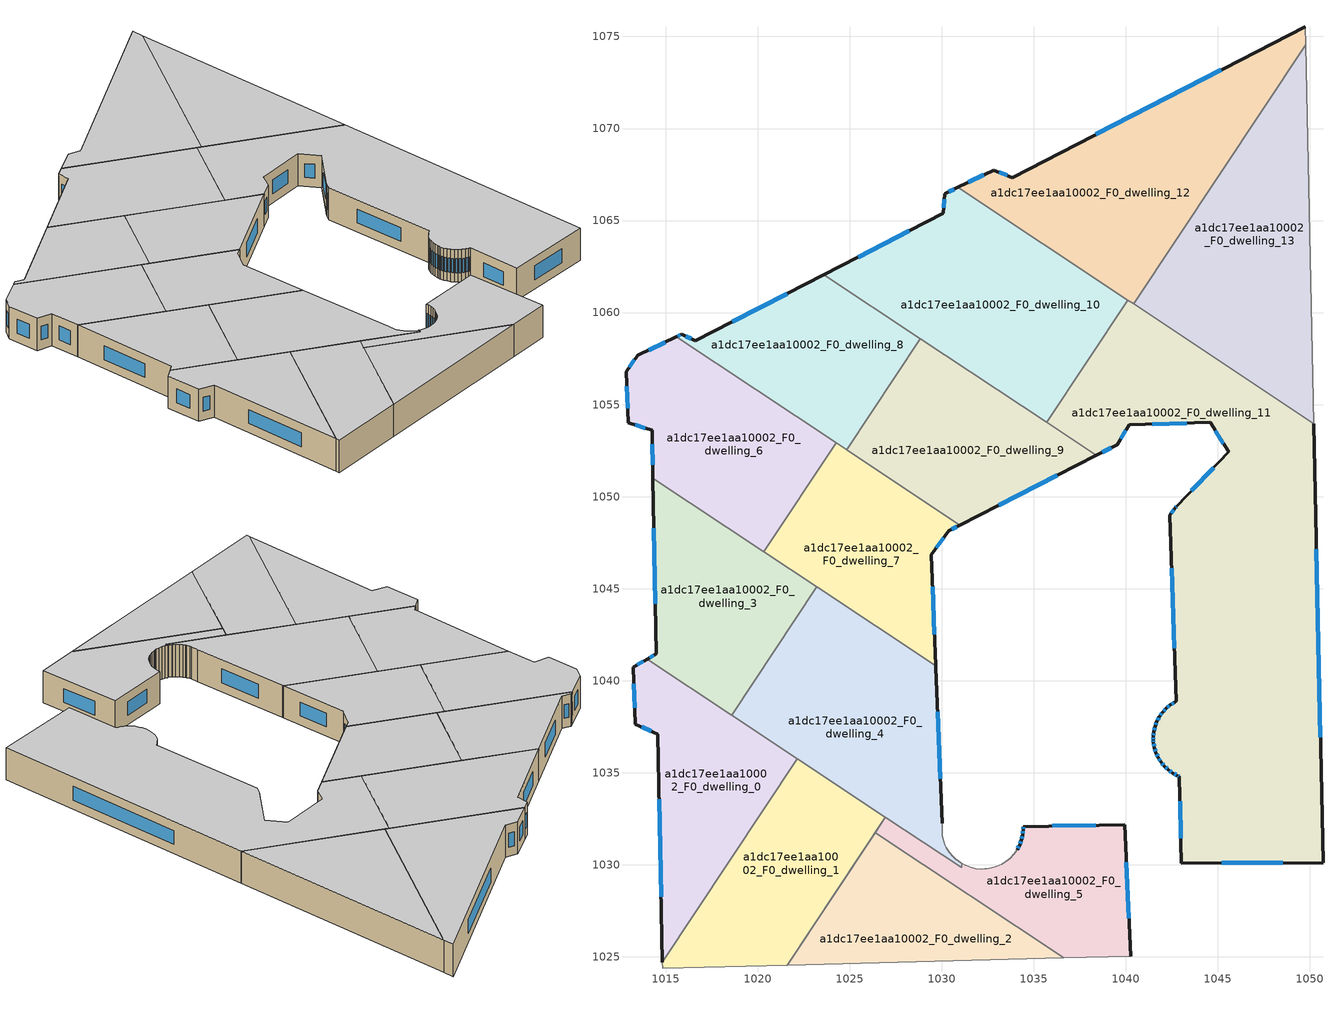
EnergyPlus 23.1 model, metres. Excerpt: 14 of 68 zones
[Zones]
a1dc17ee1aa10002_F0_dwelling_0
 floor ground (EU_floor_Construction): 1022.16,1035.76 1014.83,1024.72 1014.59,1037.11 1013.34,1037.65 1013.25,1040.73 1014.01,1041.17 z0
 wall outside (EU_wall_Construction): 1014.01,1041.17 1013.25,1040.73 1013.34,1037.65 1014.59,1037.11 1014.83,1024.72 z0:3
 wall to a1dc17ee1aa10002_F0_dwelling_1 (EU_wall_Construction): 1014.83,1024.72 1022.16,1035.76 z0:3
 wall to a1dc17ee1aa10002_F0_dwelling_3 (EU_wall_Construction): 1018.59,1038.13 1014.01,1041.17 z0:3
 wall to a1dc17ee1aa10002_F0_dwelling_4 (EU_wall_Construction): 1022.16,1035.76 1018.59,1038.13 z0:3
 window (EU_Window_Construction): 1014.66,1033.57 1014.76,1028.26 / 1013.7,1037.49 1014.23,1037.26 / 1013.27,1039.85 1013.32,1038.53 / 1013.79,1041.05 1013.47,1040.86 z0.86:2.14
 ceiling to a1dc17ee1aa10002_F1_dwelling_0 (EU_floor_Construction): 1014.83,1024.72 1022.16,1035.76 1014.01,1041.17 1013.25,1040.73 1013.34,1037.65 1014.59,1037.11 z3
a1dc17ee1aa10002_F0_dwelling_1
 floor ground (EU_floor_Construction): 1026.95,1032.58 1021.61,1024.55 1014.84,1024.37 1014.83,1024.72 1022.16,1035.76 z0
 wall adiabatic (EU_wall_Construction): 1014.83,1024.72 1014.84,1024.37 1021.61,1024.55 1026.95,1032.58 z0:3
 wall to a1dc17ee1aa10002_F0_dwelling_4 (EU_wall_Construction): 1026.95,1032.58 1022.16,1035.76 z0:3
 ceiling to a1dc17ee1aa10002_F1_dwelling_1 (EU_floor_Construction): 1021.61,1024.55 1026.95,1032.58 1022.16,1035.76 1014.83,1024.72 1014.84,1024.37 z3
a1dc17ee1aa10002_F0_dwelling_10
 floor ground (EU_floor_Construction): 1040.11,1060.68 1035.7,1054.04 1023.61,1062.06 1030.09,1065.41 1030.17,1066.47 1030.88,1066.81 z0
 wall outside (EU_wall_Construction): 1030.88,1066.81 1030.17,1066.47 1030.09,1065.41 1023.61,1062.06 z0:3
 wall to a1dc17ee1aa10002_F0_dwelling_11 (EU_wall_Construction): 1035.7,1054.04 1040.11,1060.68 z0:3
 wall to a1dc17ee1aa10002_F0_dwelling_12 (EU_wall_Construction): 1040.11,1060.68 1030.88,1066.81 z0:3
 wall to a1dc17ee1aa10002_F0_dwelling_9 (EU_wall_Construction): 1028.85,1058.58 1035.7,1054.04 z0:3
 wall to a1dc17ee1aa10002_F0_dwelling_8 (EU_wall_Construction): 1023.61,1062.06 1028.85,1058.58 z0:3
 window (EU_Window_Construction): 1030.68,1066.71 1030.37,1066.56 / 1028.24,1064.45 1025.46,1063.02 / 1030.15,1066.16 1030.11,1065.71 z0.86:2.14
 ceiling to a1dc17ee1aa10002_F1_dwelling_10 (EU_floor_Construction): 1035.7,1054.04 1040.11,1060.68 1030.88,1066.81 1030.17,1066.47 1030.09,1065.41 1023.61,1062.06 z3
a1dc17ee1aa10002_F0_dwelling_11
 floor ground (EU_floor_Construction): 1050.21,1053.97 1050.72,1030.11 1043.03,1030.1 1042.92,1034.8 1042.81,1034.85 1042.55,1034.98 1042.32,1035.15 1042.1,1035.35 1041.92,1035.58 1041.76,1035.82 1041.64,1036.09 1041.56,1036.37 1041.51,1036.66 1041.5,1036.78 1041.5,1036.95 1041.53,1037.24 1041.59,1037.52 1041.69,1037.79 1041.83,1038.05 1042,1038.29 1042.2,1038.5 1042.42,1038.69 1042.67,1038.84 1042.74,1038.88 1042.4,1049 1042.69,1049.39 1042.76,1049.48 1045.58,1052.43 1044.58,1054.03 1040.19,1053.91 1039.55,1052.83 1038.4,1052.24 1035.7,1054.04 1040.11,1060.68 z0
 wall outside (EU_wall_Construction): 1038.4,1052.24 1039.55,1052.83 1040.19,1053.91 1044.58,1054.03 1045.58,1052.43 1042.76,1049.48 1042.69,1049.39 1042.4,1049 1042.74,1038.88 1042.67,1038.84 1042.42,1038.69 1042.2,1038.5 1042,1038.29 1041.83,1038.05 1041.69,1037.79 1041.59,1037.52 1041.53,1037.24 1041.5,1036.95 1041.5,1036.78 1041.51,1036.66 1041.56,1036.37 1041.64,1036.09 1041.76,1035.82 1041.92,1035.58 1042.1,1035.35 1042.32,1035.15 1042.55,1034.98 1042.81,1034.85 1042.92,1034.8 1043.03,1030.1 1050.72,1030.11 1050.21,1053.97 z0:3
 wall to a1dc17ee1aa10002_F0_dwelling_13 (EU_wall_Construction): 1050.21,1053.97 1040.42,1060.47 z0:3
 wall to a1dc17ee1aa10002_F0_dwelling_9 (EU_wall_Construction): 1035.7,1054.03 1038.4,1052.24 z0:3
 wall to a1dc17ee1aa10002_F0_dwelling_12 (EU_wall_Construction): 1040.42,1060.47 1040.11,1060.68 z0:3
 window (EU_Window_Construction): 1041.68,1036.01 1041.73,1035.9 / 1041.58,1036.29 1041.62,1036.17 / 1041.52,1036.57 1041.54,1036.45 / 1041.5,1036.75 1041.51,1036.69 / 1041.5,1036.9 1041.5,1036.83 / 1041.52,1037.15 1041.51,1037.03 / 1041.57,1037.44 1041.54,1037.32 / 1041.66,1037.72 1041.62,1037.6 / 1041.79,1037.98 1041.73,1037.87 / 1041.95,1038.22 1041.88,1038.12 / 1042.14,1038.44 1042.06,1038.35 / 1042.36,1038.64 1042.26,1038.56 / 1042.6,1038.8 1042.49,1038.73 / 1042.5,1046.11 1042.64,1041.77 / 1042.61,1049.28 1042.48,1049.11 / 1042.74,1049.45 1042.71,1049.41 / 1044.78,1051.58 1043.57,1050.32 / 1044.87,1053.57 1045.3,1052.89 / 1041.45,1053.94 1043.33,1054 / 1039.73,1053.14 1040.01,1053.6 / 1038.72,1052.41 1039.22,1052.66 / 1050.57,1036.93 1050.35,1047.16 / 1045.22,1030.1 1048.52,1030.11 / 1042.95,1033.46 1043,1031.44 / 1042.84,1034.83 1042.89,1034.81 / 1042.63,1034.94 1042.74,1034.89 / 1042.38,1035.1 1042.49,1035.03 / 1042.16,1035.29 1042.26,1035.21 / 1041.97,1035.51 1042.05,1035.42 / 1041.81,1035.75 1041.87,1035.65 z0.86:2.14
 ceiling to a1dc17ee1aa10002_F1_dwelling_11 (EU_floor_Construction): 1050.72,1030.11 1050.21,1053.97 1040.11,1060.68 1035.7,1054.04 1038.4,1052.24 1039.55,1052.83 1040.19,1053.91 1044.58,1054.03 1045.58,1052.43 1042.76,1049.48 1042.69,1049.39 1042.4,1049 1042.74,1038.88 1042.67,1038.84 1042.42,1038.69 1042.2,1038.5 1042,1038.29 1041.83,1038.05 1041.69,1037.79 1041.59,1037.52 1041.53,1037.24 1041.5,1036.95 1041.5,1036.78 1041.51,1036.66 1041.56,1036.37 1041.64,1036.09 1041.76,1035.82 1041.92,1035.58 1042.1,1035.35 1042.32,1035.15 1042.55,1034.98 1042.81,1034.85 1042.92,1034.8 1043.03,1030.1 z3
a1dc17ee1aa10002_F0_dwelling_12
 floor ground (EU_floor_Construction): 1049.74,1075.54 1049.77,1074.54 1040.42,1060.47 1030.88,1066.81 1032.84,1067.74 1033.84,1067.34 z0
 wall outside (EU_wall_Construction): 1049.74,1075.54 1033.84,1067.34 1032.84,1067.74 1030.88,1066.81 z0:3
 wall to a1dc17ee1aa10002_F0_dwelling_13 (EU_wall_Construction): 1040.42,1060.47 1049.77,1074.54 z0:3
 wall adiabatic (EU_wall_Construction): 1049.77,1074.54 1049.74,1075.54 z0:3
 window (EU_Window_Construction): 1032.28,1067.48 1031.44,1067.07 / 1033.55,1067.45 1033.13,1067.63 / 1045.2,1073.19 1038.38,1069.68 z0.86:2.14
 ceiling to a1dc17ee1aa10002_F1_dwelling_12 (EU_floor_Construction): 1040.42,1060.47 1049.77,1074.54 1049.74,1075.54 1033.84,1067.34 1032.84,1067.74 1030.88,1066.81 z3
a1dc17ee1aa10002_F0_dwelling_13
 floor ground (EU_floor_Construction): 1049.77,1074.54 1050.21,1053.97 1040.42,1060.47 z0
 wall adiabatic (EU_wall_Construction): 1050.21,1053.97 1049.77,1074.54 z0:3
 ceiling to a1dc17ee1aa10002_F1_dwelling_13 (EU_floor_Construction): 1050.21,1053.97 1049.77,1074.54 1040.42,1060.47 z3
a1dc17ee1aa10002_F0_dwelling_2
 floor ground (EU_floor_Construction): 1036.63,1024.95 1021.61,1024.55 1026.39,1031.75 z0
 wall adiabatic (EU_wall_Construction): 1026.39,1031.75 1021.61,1024.55 1036.63,1024.95 z0:3
 wall to a1dc17ee1aa10002_F0_dwelling_5 (EU_wall_Construction): 1036.63,1024.95 1026.39,1031.75 z0:3
 ceiling to a1dc17ee1aa10002_F1_dwelling_2 (EU_floor_Construction): 1036.63,1024.95 1026.39,1031.75 1021.61,1024.55 z3
a1dc17ee1aa10002_F0_dwelling_3
 floor ground (EU_floor_Construction): 1023.22,1045.09 1018.59,1038.13 1014.01,1041.17 1014.5,1041.46 1014.32,1051 z0
 wall outside (EU_wall_Construction): 1014.32,1051 1014.5,1041.46 1014.01,1041.17 z0:3
 wall to a1dc17ee1aa10002_F0_dwelling_4 (EU_wall_Construction): 1018.59,1038.13 1023.22,1045.09 z0:3
 wall to a1dc17ee1aa10002_F0_dwelling_6 (EU_wall_Construction): 1020.34,1047.01 1014.32,1051 z0:3
 wall to a1dc17ee1aa10002_F0_dwelling_7 (EU_wall_Construction): 1023.22,1045.09 1020.34,1047.01 z0:3
 window (EU_Window_Construction): 1014.36,1041.38 1014.15,1041.26 / 1014.37,1048.28 1014.45,1044.19 z0.86:2.14
 ceiling to a1dc17ee1aa10002_F1_dwelling_3 (EU_floor_Construction): 1018.59,1038.13 1023.22,1045.09 1014.32,1051 1014.5,1041.46 1014.01,1041.17 z3
a1dc17ee1aa10002_F0_dwelling_4
 floor ground (EU_floor_Construction): 1029.68,1040.8 1029.68,1040.72 1030.02,1032.27 1030.03,1031.61 1030.05,1031.48 1030.14,1031.2 1030.18,1031.1 1030.26,1030.94 1030.41,1030.69 1030.59,1030.47 1030.79,1030.29 1030.81,1030.27 1031.04,1030.1 1031.09,1030.08 1031.09,1029.88 1031.05,1029.86 1018.59,1038.13 1023.22,1045.09 z0
 wall outside (EU_wall_Construction): 1030.02,1032.27 1029.68,1040.72 1029.68,1040.8 z0:3
 wall adiabatic (EU_wall_Construction): 1031.05,1029.86 1031.09,1029.88 1031.09,1030.08 1031.04,1030.1 1030.81,1030.27 1030.79,1030.29 1030.59,1030.47 1030.41,1030.69 1030.26,1030.94 1030.18,1031.1 1030.14,1031.2 1030.05,1031.48 1030.03,1031.61 1030.02,1032.27 z0:3
 wall to a1dc17ee1aa10002_F0_dwelling_7 (EU_wall_Construction): 1029.68,1040.8 1023.22,1045.09 z0:3
 wall to a1dc17ee1aa10002_F0_dwelling_5 (EU_wall_Construction): 1026.95,1032.58 1031.05,1029.86 z0:3
 window (EU_Window_Construction): 1029.92,1034.69 1029.78,1038.31 z0.86:2.14
 ceiling to a1dc17ee1aa10002_F1_dwelling_4 (EU_floor_Construction): 1031.09,1029.88 1031.09,1030.08 1031.04,1030.1 1030.81,1030.27 1030.79,1030.29 1030.59,1030.47 1030.41,1030.69 1030.26,1030.94 1030.18,1031.1 1030.14,1031.2 1030.05,1031.48 1030.03,1031.61 1030.02,1032.27 1029.68,1040.72 1029.68,1040.8 1023.22,1045.09 1018.59,1038.13 1031.05,1029.86 z3
a1dc17ee1aa10002_F0_dwelling_5
 floor ground (EU_floor_Construction): 1039.94,1032.19 1040.27,1025.05 1036.63,1024.95 1026.39,1031.75 1026.95,1032.58 1031.05,1029.86 1031.09,1029.88 1031.09,1030.08 1031.29,1029.97 1031.57,1029.86 1031.85,1029.8 1032.14,1029.77 1032.33,1029.78 1032.43,1029.78 1032.45,1029.78 1032.72,1029.83 1032.99,1029.91 1033.26,1030.03 1033.5,1030.19 1033.73,1030.37 1033.93,1030.58 1034.09,1030.82 1034.23,1031.08 1034.33,1031.35 1034.4,1031.63 1034.42,1031.92 1034.42,1032.08 z0
 wall outside (EU_wall_Construction): 1040.27,1025.05 1039.94,1032.19 1034.42,1032.08 1034.42,1031.92 1034.4,1031.63 1034.33,1031.35 1034.23,1031.08 1034.09,1030.82 z0:3
 wall adiabatic (EU_wall_Construction): 1031.29,1029.97 1031.09,1030.08 1031.09,1029.88 1031.05,1029.86 / 1034.09,1030.82 1033.93,1030.58 1033.73,1030.37 1033.5,1030.19 1033.26,1030.03 1032.99,1029.91 1032.72,1029.83 1032.45,1029.78 1032.43,1029.78 1032.33,1029.78 1032.14,1029.77 1031.85,1029.8 1031.57,1029.86 1031.3,1029.96 / 1036.63,1024.95 1040.27,1025.05 / 1026.95,1032.58 1026.39,1031.75 z0:3
 window (EU_Window_Construction): 1034.19,1031 1034.13,1030.89 / 1034.3,1031.27 1034.26,1031.15 / 1034.38,1031.55 1034.35,1031.43 / 1034.42,1031.84 1034.4,1031.71 / 1034.42,1032.04 1034.42,1031.96 / 1038.36,1032.16 1036,1032.11 / 1040.17,1027.09 1040.03,1030.15 z0.86:2.14
 ceiling to a1dc17ee1aa10002_F1_dwelling_5 (EU_floor_Construction): 1040.27,1025.05 1039.94,1032.19 1034.42,1032.08 1034.42,1031.92 1034.4,1031.63 1034.33,1031.35 1034.23,1031.08 1034.09,1030.82 1033.93,1030.58 1033.73,1030.37 1033.5,1030.19 1033.26,1030.03 1032.99,1029.91 1032.72,1029.83 1032.45,1029.78 1032.43,1029.78 1032.33,1029.78 1032.14,1029.77 1031.85,1029.8 1031.57,1029.86 1031.29,1029.97 1031.09,1030.08 1031.09,1029.88 1031.05,1029.86 1026.95,1032.58 1026.39,1031.75 1036.63,1024.95 z3
a1dc17ee1aa10002_F0_dwelling_6
 floor ground (EU_floor_Construction): 1024.26,1052.92 1020.34,1047.01 1014.32,1051 1014.27,1053.6 1012.98,1054.03 1012.85,1056.79 1013.48,1057.68 1015.58,1058.68 z0
 wall outside (EU_wall_Construction): 1015.58,1058.68 1013.48,1057.68 1012.85,1056.79 1012.98,1054.03 1014.27,1053.6 1014.32,1051 z0:3
 wall to a1dc17ee1aa10002_F0_dwelling_7 (EU_wall_Construction): 1020.34,1047.01 1024.26,1052.92 z0:3
 wall to a1dc17ee1aa10002_F0_dwelling_8 (EU_wall_Construction): 1024.26,1052.92 1015.58,1058.68 z0:3
 window (EU_Window_Construction): 1012.89,1056 1012.94,1054.81 / 1013.3,1057.43 1013.03,1057.04 / 1014.98,1058.4 1014.08,1057.97 / 1014.28,1052.86 1014.3,1051.75 / 1013.35,1053.9 1013.9,1053.72 z0.86:2.14
 ceiling to a1dc17ee1aa10002_F1_dwelling_6 (EU_floor_Construction): 1020.34,1047.01 1024.26,1052.92 1015.58,1058.68 1013.48,1057.68 1012.85,1056.79 1012.98,1054.03 1014.27,1053.6 1014.32,1051 z3
a1dc17ee1aa10002_F0_dwelling_7
 floor ground (EU_floor_Construction): 1030.98,1048.46 1030.39,1048.15 1029.44,1046.84 1029.68,1040.8 1020.34,1047.01 1024.26,1052.92 z0
 wall outside (EU_wall_Construction): 1029.68,1040.8 1029.44,1046.84 1030.39,1048.15 1030.98,1048.46 z0:3
 wall to a1dc17ee1aa10002_F0_dwelling_9 (EU_wall_Construction): 1030.98,1048.46 1024.83,1052.54 z0:3
 wall to a1dc17ee1aa10002_F0_dwelling_8 (EU_wall_Construction): 1024.83,1052.54 1024.26,1052.92 z0:3
 window (EU_Window_Construction): 1030.56,1048.24 1030.81,1048.37 / 1029.71,1047.21 1030.12,1047.78 / 1029.61,1042.53 1029.51,1045.11 z0.86:2.14
 ceiling to a1dc17ee1aa10002_F1_dwelling_7 (EU_floor_Construction): 1029.68,1040.8 1029.44,1046.84 1030.39,1048.15 1030.98,1048.46 1024.26,1052.92 1020.34,1047.01 z3
a1dc17ee1aa10002_F0_dwelling_8
 floor ground (EU_floor_Construction): 1028.85,1058.58 1024.83,1052.54 1015.58,1058.68 1015.88,1058.83 1016.62,1058.46 1023.61,1062.06 z0
 wall outside (EU_wall_Construction): 1023.61,1062.06 1016.62,1058.46 1015.88,1058.83 1015.58,1058.68 z0:3
 wall to a1dc17ee1aa10002_F0_dwelling_9 (EU_wall_Construction): 1024.83,1052.54 1028.85,1058.58 z0:3
 window (EU_Window_Construction): 1021.61,1061.04 1018.62,1059.49 / 1015.79,1058.78 1015.66,1058.72 / 1016.41,1058.57 1016.09,1058.72 z0.86:2.14
 ceiling to a1dc17ee1aa10002_F1_dwelling_8 (EU_floor_Construction): 1024.83,1052.54 1028.85,1058.58 1023.61,1062.06 1016.62,1058.46 1015.88,1058.83 1015.58,1058.68 z3
a1dc17ee1aa10002_F0_dwelling_9
 floor ground (EU_floor_Construction): 1038.4,1052.24 1030.98,1048.46 1024.83,1052.54 1028.85,1058.58 z0
 wall outside (EU_wall_Construction): 1030.98,1048.46 1038.4,1052.24 z0:3
 window (EU_Window_Construction): 1033.1,1049.54 1036.28,1051.16 z0.86:2.14
 ceiling to a1dc17ee1aa10002_F1_dwelling_9 (EU_floor_Construction): 1038.4,1052.24 1028.85,1058.58 1024.83,1052.54 1030.98,1048.46 z3
[Building]
EU S2 Campaign: North Axis=0; Terrain=City; Solar Distribution=FullExterior
[Site:Location]
Helsinki-Vantaa.AP: Latitude=60.317; Longitude=24.963; Time Zone=2; Elevation=54.6
[SizingPeriod:WeatherFileDays]
AnnualSizingPeriod: Begin Month=1; Begin Day of Month=1; End Month=12; End Day of Month=31; Day of Week for Start Day=Monday; Use Weather File Daylight Saving Period=No; Use Weather File Rain and Snow Indicators=No
[MATERIAL]
EU_InternalMass_Material: Roughness=MediumRough; Thickness=0.1; Conductivity=1; Density=1800; Specific Heat=900; Thermal Absorptance=0.9; Solar Absorptance=0.7; Visible Absorptance=0.7
[MATERIAL:NOMASS] Roughness=MediumRough; Thermal Absorptance=0.9; Solar Absorptance=0.7; Visible Absorptance=0.7
Name | Thermal Resistance
EU_wall_NoMass | 1.10183
EU_floor_NoMass | 1.70606
[WINDOWMATERIAL:SIMPLEGLAZINGSYSTEM]
EU_Window_SimpleGlazing: UFactor=3.11035; Solar Heat Gain Coefficient=0.8; Visible Transmittance=0.8
[CONSTRUCTION]
EU_wall_Construction: EU_wall_NoMass
EU_floor_Construction: EU_floor_NoMass
EU_Window_Construction: EU_Window_SimpleGlazing
EU_InternalMass_Construction: EU_InternalMass_Material
[ZONE] Type=1; Multiplier=1; Ceiling Height=autocalculate; Floor Area=autocalculate; Part of Total Floor Area=Yes
Name | Volume
a1dc17ee1aa10002_F0_dwelling_0 | 196.066
a1dc17ee1aa10002_F0_dwelling_1 | 200.681
a1dc17ee1aa10002_F0_dwelling_10 | 297.555
a1dc17ee1aa10002_F0_dwelling_11 | 701.231
a1dc17ee1aa10002_F0_dwelling_12 | 297.524
a1dc17ee1aa10002_F0_dwelling_13 | 297.568
a1dc17ee1aa10002_F0_dwelling_2 | 159.313
a1dc17ee1aa10002_F0_dwelling_3 | 195.772
a1dc17ee1aa10002_F0_dwelling_4 | 271.517
a1dc17ee1aa10002_F0_dwelling_5 | 159.057
a1dc17ee1aa10002_F0_dwelling_6 | 217.518
a1dc17ee1aa10002_F0_dwelling_7 | 189.894
a1dc17ee1aa10002_F0_dwelling_8 | 181.842
a1dc17ee1aa10002_F0_dwelling_9 | 205.059
[INTERNALMASS] Construction=EU_InternalMass_Construction
Name | Zone or ZoneList | Surface Area
a1dc17ee1aa10002_F0_dwelling_0_EU_InternalMass | a1dc17ee1aa10002_F0_dwelling_0 | 65.3589
a1dc17ee1aa10002_F0_dwelling_1_EU_InternalMass | a1dc17ee1aa10002_F0_dwelling_1 | 66.8934
a1dc17ee1aa10002_F0_dwelling_2_EU_InternalMass | a1dc17ee1aa10002_F0_dwelling_2 | 53.1035
a1dc17ee1aa10002_F0_dwelling_3_EU_InternalMass | a1dc17ee1aa10002_F0_dwelling_3 | 65.2571
a1dc17ee1aa10002_F0_dwelling_4_EU_InternalMass | a1dc17ee1aa10002_F0_dwelling_4 | 90.5124
a1dc17ee1aa10002_F0_dwelling_5_EU_InternalMass | a1dc17ee1aa10002_F0_dwelling_5 | 53.0196
a1dc17ee1aa10002_F0_dwelling_6_EU_InternalMass | a1dc17ee1aa10002_F0_dwelling_6 | 72.5059
a1dc17ee1aa10002_F0_dwelling_7_EU_InternalMass | a1dc17ee1aa10002_F0_dwelling_7 | 63.298
a1dc17ee1aa10002_F0_dwelling_8_EU_InternalMass | a1dc17ee1aa10002_F0_dwelling_8 | 60.6142
a1dc17ee1aa10002_F0_dwelling_9_EU_InternalMass | a1dc17ee1aa10002_F0_dwelling_9 | 68.3527
a1dc17ee1aa10002_F0_dwelling_10_EU_InternalMass | a1dc17ee1aa10002_F0_dwelling_10 | 99.1847
a1dc17ee1aa10002_F0_dwelling_11_EU_InternalMass | a1dc17ee1aa10002_F0_dwelling_11 | 233.748
a1dc17ee1aa10002_F0_dwelling_12_EU_InternalMass | a1dc17ee1aa10002_F0_dwelling_12 | 99.1747
a1dc17ee1aa10002_F0_dwelling_13_EU_InternalMass | a1dc17ee1aa10002_F0_dwelling_13 | 99.1893
[OTHEREQUIPMENT] Fuel Type=Electricity; Design Level Calculation Method=Watts/Area; Power per Zone Floor Area=1; Fraction Latent=0; Fraction Radiant=0; Fraction Lost=0; Carbon Dioxide Generation Rate=0; EndUse Subcategory=EU_Step8_InternalGains
Name | Zone or ZoneList or Space or SpaceList | Schedule
EU_Step8_InternalGain_a1dc17ee1aa10002_F0_dwelling_0_f000 | a1dc17ee1aa10002_F0_dwelling_0 | EU_Step8_GainSchedule_a1dc17ee1aa10002_F0_dwelling_0_f000
EU_Step8_InternalGain_a1dc17ee1aa10002_F0_dwelling_1_f000 | a1dc17ee1aa10002_F0_dwelling_1 | EU_Step8_GainSchedule_a1dc17ee1aa10002_F0_dwelling_1_f000
EU_Step8_InternalGain_a1dc17ee1aa10002_F0_dwelling_2_f000 | a1dc17ee1aa10002_F0_dwelling_2 | EU_Step8_GainSchedule_a1dc17ee1aa10002_F0_dwelling_2_f000
EU_Step8_InternalGain_a1dc17ee1aa10002_F0_dwelling_3_f000 | a1dc17ee1aa10002_F0_dwelling_3 | EU_Step8_GainSchedule_a1dc17ee1aa10002_F0_dwelling_3_f000
EU_Step8_InternalGain_a1dc17ee1aa10002_F0_dwelling_4_f000 | a1dc17ee1aa10002_F0_dwelling_4 | EU_Step8_GainSchedule_a1dc17ee1aa10002_F0_dwelling_4_f000
EU_Step8_InternalGain_a1dc17ee1aa10002_F0_dwelling_5_f000 | a1dc17ee1aa10002_F0_dwelling_5 | EU_Step8_GainSchedule_a1dc17ee1aa10002_F0_dwelling_5_f000
EU_Step8_InternalGain_a1dc17ee1aa10002_F0_dwelling_6_f000 | a1dc17ee1aa10002_F0_dwelling_6 | EU_Step8_GainSchedule_a1dc17ee1aa10002_F0_dwelling_6_f000
EU_Step8_InternalGain_a1dc17ee1aa10002_F0_dwelling_7_f000 | a1dc17ee1aa10002_F0_dwelling_7 | EU_Step8_GainSchedule_a1dc17ee1aa10002_F0_dwelling_7_f000
EU_Step8_InternalGain_a1dc17ee1aa10002_F0_dwelling_8_f000 | a1dc17ee1aa10002_F0_dwelling_8 | EU_Step8_GainSchedule_a1dc17ee1aa10002_F0_dwelling_8_f000
EU_Step8_InternalGain_a1dc17ee1aa10002_F0_dwelling_9_f000 | a1dc17ee1aa10002_F0_dwelling_9 | EU_Step8_GainSchedule_a1dc17ee1aa10002_F0_dwelling_9_f000
EU_Step8_InternalGain_a1dc17ee1aa10002_F0_dwelling_10_f000 | a1dc17ee1aa10002_F0_dwelling_10 | EU_Step8_GainSchedule_a1dc17ee1aa10002_F0_dwelling_10_f000
EU_Step8_InternalGain_a1dc17ee1aa10002_F0_dwelling_11_f000 | a1dc17ee1aa10002_F0_dwelling_11 | EU_Step8_GainSchedule_a1dc17ee1aa10002_F0_dwelling_11_f000
EU_Step8_InternalGain_a1dc17ee1aa10002_F0_dwelling_12_f000 | a1dc17ee1aa10002_F0_dwelling_12 | EU_Step8_GainSchedule_a1dc17ee1aa10002_F0_dwelling_12_f000
EU_Step8_InternalGain_a1dc17ee1aa10002_F0_dwelling_13_f000 | a1dc17ee1aa10002_F0_dwelling_13 | EU_Step8_GainSchedule_a1dc17ee1aa10002_F0_dwelling_13_f000
[ZONEVENTILATION:DESIGNFLOWRATE] Schedule=EU_AlwaysOn; Design Flow Rate Calculation Method=AirChanges/Hour; Air Changes per Hour=0.756316; Ventilation Type=Natural; Fan Pressure Rise=0; Fan Total Efficiency=1; Constant Term Coefficient=1; Temperature Term Coefficient=0; Velocity Term Coefficient=0; Velocity Squared Term Coefficient=0; Minimum Indoor Temperature=-100; Maximum Indoor Temperature=100; Delta Temperature=-100; Minimum Outdoor Temperature=-100; Maximum Outdoor Temperature=100; Maximum Wind Speed=40
Name | Zone or ZoneList or Space or SpaceList
EU_ConstantAir_a1dc17ee1aa10002_F0_dwelling_0 | a1dc17ee1aa10002_F0_dwelling_0
EU_ConstantAir_a1dc17ee1aa10002_F0_dwelling_1 | a1dc17ee1aa10002_F0_dwelling_1
EU_ConstantAir_a1dc17ee1aa10002_F0_dwelling_2 | a1dc17ee1aa10002_F0_dwelling_2
EU_ConstantAir_a1dc17ee1aa10002_F0_dwelling_3 | a1dc17ee1aa10002_F0_dwelling_3
EU_ConstantAir_a1dc17ee1aa10002_F0_dwelling_4 | a1dc17ee1aa10002_F0_dwelling_4
EU_ConstantAir_a1dc17ee1aa10002_F0_dwelling_5 | a1dc17ee1aa10002_F0_dwelling_5
EU_ConstantAir_a1dc17ee1aa10002_F0_dwelling_6 | a1dc17ee1aa10002_F0_dwelling_6
EU_ConstantAir_a1dc17ee1aa10002_F0_dwelling_7 | a1dc17ee1aa10002_F0_dwelling_7
EU_ConstantAir_a1dc17ee1aa10002_F0_dwelling_8 | a1dc17ee1aa10002_F0_dwelling_8
EU_ConstantAir_a1dc17ee1aa10002_F0_dwelling_9 | a1dc17ee1aa10002_F0_dwelling_9
EU_ConstantAir_a1dc17ee1aa10002_F0_dwelling_10 | a1dc17ee1aa10002_F0_dwelling_10
EU_ConstantAir_a1dc17ee1aa10002_F0_dwelling_11 | a1dc17ee1aa10002_F0_dwelling_11
EU_ConstantAir_a1dc17ee1aa10002_F0_dwelling_12 | a1dc17ee1aa10002_F0_dwelling_12
EU_ConstantAir_a1dc17ee1aa10002_F0_dwelling_13 | a1dc17ee1aa10002_F0_dwelling_13
[HVACTEMPLATE:THERMOSTAT] Constant Heating Setpoint=20; Constant Cooling Setpoint=50
EU_HeatOnly_a1dc17ee1aa10002_F0_dwelling_0; EU_HeatOnly_a1dc17ee1aa10002_F0_dwelling_1; EU_HeatOnly_a1dc17ee1aa10002_F0_dwelling_2; EU_HeatOnly_a1dc17ee1aa10002_F0_dwelling_3; EU_HeatOnly_a1dc17ee1aa10002_F0_dwelling_4; EU_HeatOnly_a1dc17ee1aa10002_F0_dwelling_5; EU_HeatOnly_a1dc17ee1aa10002_F0_dwelling_6; EU_HeatOnly_a1dc17ee1aa10002_F0_dwelling_7; EU_HeatOnly_a1dc17ee1aa10002_F0_dwelling_8; EU_HeatOnly_a1dc17ee1aa10002_F0_dwelling_9; EU_HeatOnly_a1dc17ee1aa10002_F0_dwelling_10; EU_HeatOnly_a1dc17ee1aa10002_F0_dwelling_11; EU_HeatOnly_a1dc17ee1aa10002_F0_dwelling_12; EU_HeatOnly_a1dc17ee1aa10002_F0_dwelling_13; EU_HeatOnly_a1dc17ee1aa10002_F1_dwelling_0; EU_HeatOnly_a1dc17ee1aa10002_F1_dwelling_1; EU_HeatOnly_a1dc17ee1aa10002_F1_dwelling_2; EU_HeatOnly_a1dc17ee1aa10002_F1_dwelling_3; EU_HeatOnly_a1dc17ee1aa10002_F1_dwelling_4; EU_HeatOnly_a1dc17ee1aa10002_F1_dwelling_5; EU_HeatOnly_a1dc17ee1aa10002_F1_dwelling_6; EU_HeatOnly_a1dc17ee1aa10002_F1_dwelling_7; EU_HeatOnly_a1dc17ee1aa10002_F1_dwelling_8; EU_HeatOnly_a1dc17ee1aa10002_F1_dwelling_9; EU_HeatOnly_a1dc17ee1aa10002_F1_dwelling_10; EU_HeatOnly_a1dc17ee1aa10002_F1_dwelling_11; EU_HeatOnly_a1dc17ee1aa10002_F1_dwelling_12; EU_HeatOnly_a1dc17ee1aa10002_F1_dwelling_13; EU_HeatOnly_a1dc17ee1aa10002_F2_dwelling_0; EU_HeatOnly_a1dc17ee1aa10002_F2_dwelling_1; EU_HeatOnly_a1dc17ee1aa10002_F2_dwelling_2; EU_HeatOnly_a1dc17ee1aa10002_F2_dwelling_3; EU_HeatOnly_a1dc17ee1aa10002_F2_dwelling_4; EU_HeatOnly_a1dc17ee1aa10002_F2_dwelling_5; EU_HeatOnly_a1dc17ee1aa10002_F2_dwelling_6; EU_HeatOnly_a1dc17ee1aa10002_F2_dwelling_7; EU_HeatOnly_a1dc17ee1aa10002_F2_dwelling_8; EU_HeatOnly_a1dc17ee1aa10002_F2_dwelling_9; EU_HeatOnly_a1dc17ee1aa10002_F2_dwelling_10; EU_HeatOnly_a1dc17ee1aa10002_F2_dwelling_11; EU_HeatOnly_a1dc17ee1aa10002_F2_dwelling_12; EU_HeatOnly_a1dc17ee1aa10002_F2_dwelling_13; EU_HeatOnly_a1dc17ee1aa10002_F3_dwelling_0; EU_HeatOnly_a1dc17ee1aa10002_F3_dwelling_1; EU_HeatOnly_a1dc17ee1aa10002_F3_dwelling_2; EU_HeatOnly_a1dc17ee1aa10002_F3_dwelling_3; EU_HeatOnly_a1dc17ee1aa10002_F3_dwelling_4; EU_HeatOnly_a1dc17ee1aa10002_F3_dwelling_5; EU_HeatOnly_a1dc17ee1aa10002_F3_dwelling_6; EU_HeatOnly_a1dc17ee1aa10002_F3_dwelling_7; EU_HeatOnly_a1dc17ee1aa10002_F3_dwelling_8; EU_HeatOnly_a1dc17ee1aa10002_F3_dwelling_9; EU_HeatOnly_a1dc17ee1aa10002_F3_dwelling_10; EU_HeatOnly_a1dc17ee1aa10002_F3_dwelling_11; EU_HeatOnly_a1dc17ee1aa10002_F3_dwelling_12; EU_HeatOnly_a1dc17ee1aa10002_F4_dwelling_0; EU_HeatOnly_a1dc17ee1aa10002_F4_dwelling_1; EU_HeatOnly_a1dc17ee1aa10002_F4_dwelling_2; EU_HeatOnly_a1dc17ee1aa10002_F4_dwelling_3; EU_HeatOnly_a1dc17ee1aa10002_F4_dwelling_4; EU_HeatOnly_a1dc17ee1aa10002_F4_dwelling_5; EU_HeatOnly_a1dc17ee1aa10002_F4_dwelling_6; EU_HeatOnly_a1dc17ee1aa10002_F4_dwelling_7; EU_HeatOnly_a1dc17ee1aa10002_F4_dwelling_8; EU_HeatOnly_a1dc17ee1aa10002_F4_dwelling_9; EU_HeatOnly_a1dc17ee1aa10002_F4_dwelling_10; EU_HeatOnly_a1dc17ee1aa10002_F4_dwelling_11; EU_HeatOnly_a1dc17ee1aa10002_F4_dwelling_12
[HVACTEMPLATE:ZONE:IDEALLOADSAIRSYSTEM] System Availability Schedule=EU_AlwaysOn; Maximum Heating Supply Air Temperature=50; Minimum Cooling Supply Air Temperature=13; Maximum Heating Supply Air Humidity Ratio=0.0156; Minimum Cooling Supply Air Humidity Ratio=0.0077; Heating Limit=NoLimit; Cooling Limit=NoLimit; Heating Availability Schedule=EU_AlwaysOn; Cooling Availability Schedule=EU_CoolingOff; Dehumidification Control Type=ConstantSensibleHeatRatio; Cooling Sensible Heat Ratio=0.7; Dehumidification Setpoint=60; Humidification Control Type=None; Humidification Setpoint=30; Outdoor Air Method=None; Outdoor Air Flow Rate per Person=0.00944; Outdoor Air Flow Rate per Zone Floor Area=0; Outdoor Air Flow Rate per Zone=0; Demand Controlled Ventilation Type=None; Outdoor Air Economizer Type=NoEconomizer; Heat Recovery Type=None; Sensible Heat Recovery Effectiveness=0.7; Latent Heat Recovery Effectiveness=0.65
Name | Template Thermostat
a1dc17ee1aa10002_F0_dwelling_0 | EU_HeatOnly_a1dc17ee1aa10002_F0_dwelling_0
a1dc17ee1aa10002_F0_dwelling_1 | EU_HeatOnly_a1dc17ee1aa10002_F0_dwelling_1
a1dc17ee1aa10002_F0_dwelling_2 | EU_HeatOnly_a1dc17ee1aa10002_F0_dwelling_2
a1dc17ee1aa10002_F0_dwelling_3 | EU_HeatOnly_a1dc17ee1aa10002_F0_dwelling_3
a1dc17ee1aa10002_F0_dwelling_4 | EU_HeatOnly_a1dc17ee1aa10002_F0_dwelling_4
a1dc17ee1aa10002_F0_dwelling_5 | EU_HeatOnly_a1dc17ee1aa10002_F0_dwelling_5
a1dc17ee1aa10002_F0_dwelling_6 | EU_HeatOnly_a1dc17ee1aa10002_F0_dwelling_6
a1dc17ee1aa10002_F0_dwelling_7 | EU_HeatOnly_a1dc17ee1aa10002_F0_dwelling_7
a1dc17ee1aa10002_F0_dwelling_8 | EU_HeatOnly_a1dc17ee1aa10002_F0_dwelling_8
a1dc17ee1aa10002_F0_dwelling_9 | EU_HeatOnly_a1dc17ee1aa10002_F0_dwelling_9
a1dc17ee1aa10002_F0_dwelling_10 | EU_HeatOnly_a1dc17ee1aa10002_F0_dwelling_10
a1dc17ee1aa10002_F0_dwelling_11 | EU_HeatOnly_a1dc17ee1aa10002_F0_dwelling_11
a1dc17ee1aa10002_F0_dwelling_12 | EU_HeatOnly_a1dc17ee1aa10002_F0_dwelling_12
a1dc17ee1aa10002_F0_dwelling_13 | EU_HeatOnly_a1dc17ee1aa10002_F0_dwelling_13
[SIZING:ZONE] Zone Cooling Design Supply Air Temperature Input Method=SupplyAirTemperature; Zone Cooling Design Supply Air Temperature=13; Zone Heating Design Supply Air Temperature Input Method=SupplyAirTemperature; Zone Heating Design Supply Air Temperature=50; Zone Cooling Design Supply Air Humidity Ratio=0.008; Zone Heating Design Supply Air Humidity Ratio=0.008; Cooling Design Air Flow Method=DesignDay; Cooling Design Air Flow Rate=0; Cooling Minimum Air Flow per Zone Floor Area=0.000762; Cooling Minimum Air Flow=0; Cooling Minimum Air Flow Fraction=0.2; Heating Design Air Flow Method=DesignDay; Heating Design Air Flow Rate=0; Heating Maximum Air Flow per Zone Floor Area=0.002032; Heating Maximum Air Flow=0.141576; Heating Maximum Air Flow Fraction=0.3; Account for Dedicated Outdoor Air System=No; Dedicated Outdoor Air System Control Strategy=NeutralSupplyAir; Dedicated Outdoor Air Low Setpoint Temperature for Design=autosize; Dedicated Outdoor Air High Setpoint Temperature for Design=autosize; Zone Load Sizing Method=Sensible Load Only No Latent Load; Zone Latent Cooling Design Supply Air Humidity Ratio Input Method=HumidityRatioDifference; Zone Cooling Design Supply Air Humidity Ratio Difference=0.005; Zone Latent Heating Design Supply Air Humidity Ratio Input Method=HumidityRatioDifference; Zone Humidification Design Supply Air Humidity Ratio Difference=0.005
a1dc17ee1aa10002_F0_dwelling_0; a1dc17ee1aa10002_F0_dwelling_1; a1dc17ee1aa10002_F0_dwelling_2; a1dc17ee1aa10002_F0_dwelling_3; a1dc17ee1aa10002_F0_dwelling_4; a1dc17ee1aa10002_F0_dwelling_5; a1dc17ee1aa10002_F0_dwelling_6; a1dc17ee1aa10002_F0_dwelling_7; a1dc17ee1aa10002_F0_dwelling_8; a1dc17ee1aa10002_F0_dwelling_9; a1dc17ee1aa10002_F0_dwelling_10; a1dc17ee1aa10002_F0_dwelling_11; a1dc17ee1aa10002_F0_dwelling_12; a1dc17ee1aa10002_F0_dwelling_13
[SCHEDULE:CONSTANT]
Name | Hourly Value
EU_AlwaysOn | 1
EU_CoolingOff | 0
[SCHEDULE:FILE] Column Number=1; Rows to Skip at Top=0; Number of Hours of Data=8760; Column Separator=Comma; Interpolate to Timestep=No; Minutes per Item=60; Adjust Schedule for Daylight Savings=Yes
Name | File
EU_Step8_GainSchedule_a1dc17ee1aa10002_F0_dwelling_0_f000 | ../../schedules/a1dc17ee1aa10002/a1dc17ee1aa10002_F0_dwelling_0_f000_gain.csv
EU_Step8_GainSchedule_a1dc17ee1aa10002_F0_dwelling_1_f000 | ../../schedules/a1dc17ee1aa10002/a1dc17ee1aa10002_F0_dwelling_1_f000_gain.csv
EU_Step8_GainSchedule_a1dc17ee1aa10002_F0_dwelling_2_f000 | ../../schedules/a1dc17ee1aa10002/a1dc17ee1aa10002_F0_dwelling_2_f000_gain.csv
EU_Step8_GainSchedule_a1dc17ee1aa10002_F0_dwelling_3_f000 | ../../schedules/a1dc17ee1aa10002/a1dc17ee1aa10002_F0_dwelling_3_f000_gain.csv
EU_Step8_GainSchedule_a1dc17ee1aa10002_F0_dwelling_4_f000 | ../../schedules/a1dc17ee1aa10002/a1dc17ee1aa10002_F0_dwelling_4_f000_gain.csv
EU_Step8_GainSchedule_a1dc17ee1aa10002_F0_dwelling_5_f000 | ../../schedules/a1dc17ee1aa10002/a1dc17ee1aa10002_F0_dwelling_5_f000_gain.csv
EU_Step8_GainSchedule_a1dc17ee1aa10002_F0_dwelling_6_f000 | ../../schedules/a1dc17ee1aa10002/a1dc17ee1aa10002_F0_dwelling_6_f000_gain.csv
EU_Step8_GainSchedule_a1dc17ee1aa10002_F0_dwelling_7_f000 | ../../schedules/a1dc17ee1aa10002/a1dc17ee1aa10002_F0_dwelling_7_f000_gain.csv
EU_Step8_GainSchedule_a1dc17ee1aa10002_F0_dwelling_8_f000 | ../../schedules/a1dc17ee1aa10002/a1dc17ee1aa10002_F0_dwelling_8_f000_gain.csv
EU_Step8_GainSchedule_a1dc17ee1aa10002_F0_dwelling_9_f000 | ../../schedules/a1dc17ee1aa10002/a1dc17ee1aa10002_F0_dwelling_9_f000_gain.csv
EU_Step8_GainSchedule_a1dc17ee1aa10002_F0_dwelling_10_f000 | ../../schedules/a1dc17ee1aa10002/a1dc17ee1aa10002_F0_dwelling_10_f000_gain.csv
EU_Step8_GainSchedule_a1dc17ee1aa10002_F0_dwelling_11_f000 | ../../schedules/a1dc17ee1aa10002/a1dc17ee1aa10002_F0_dwelling_11_f000_gain.csv
EU_Step8_GainSchedule_a1dc17ee1aa10002_F0_dwelling_12_f000 | ../../schedules/a1dc17ee1aa10002/a1dc17ee1aa10002_F0_dwelling_12_f000_gain.csv
EU_Step8_GainSchedule_a1dc17ee1aa10002_F0_dwelling_13_f000 | ../../schedules/a1dc17ee1aa10002/a1dc17ee1aa10002_F0_dwelling_13_f000_gain.csv
